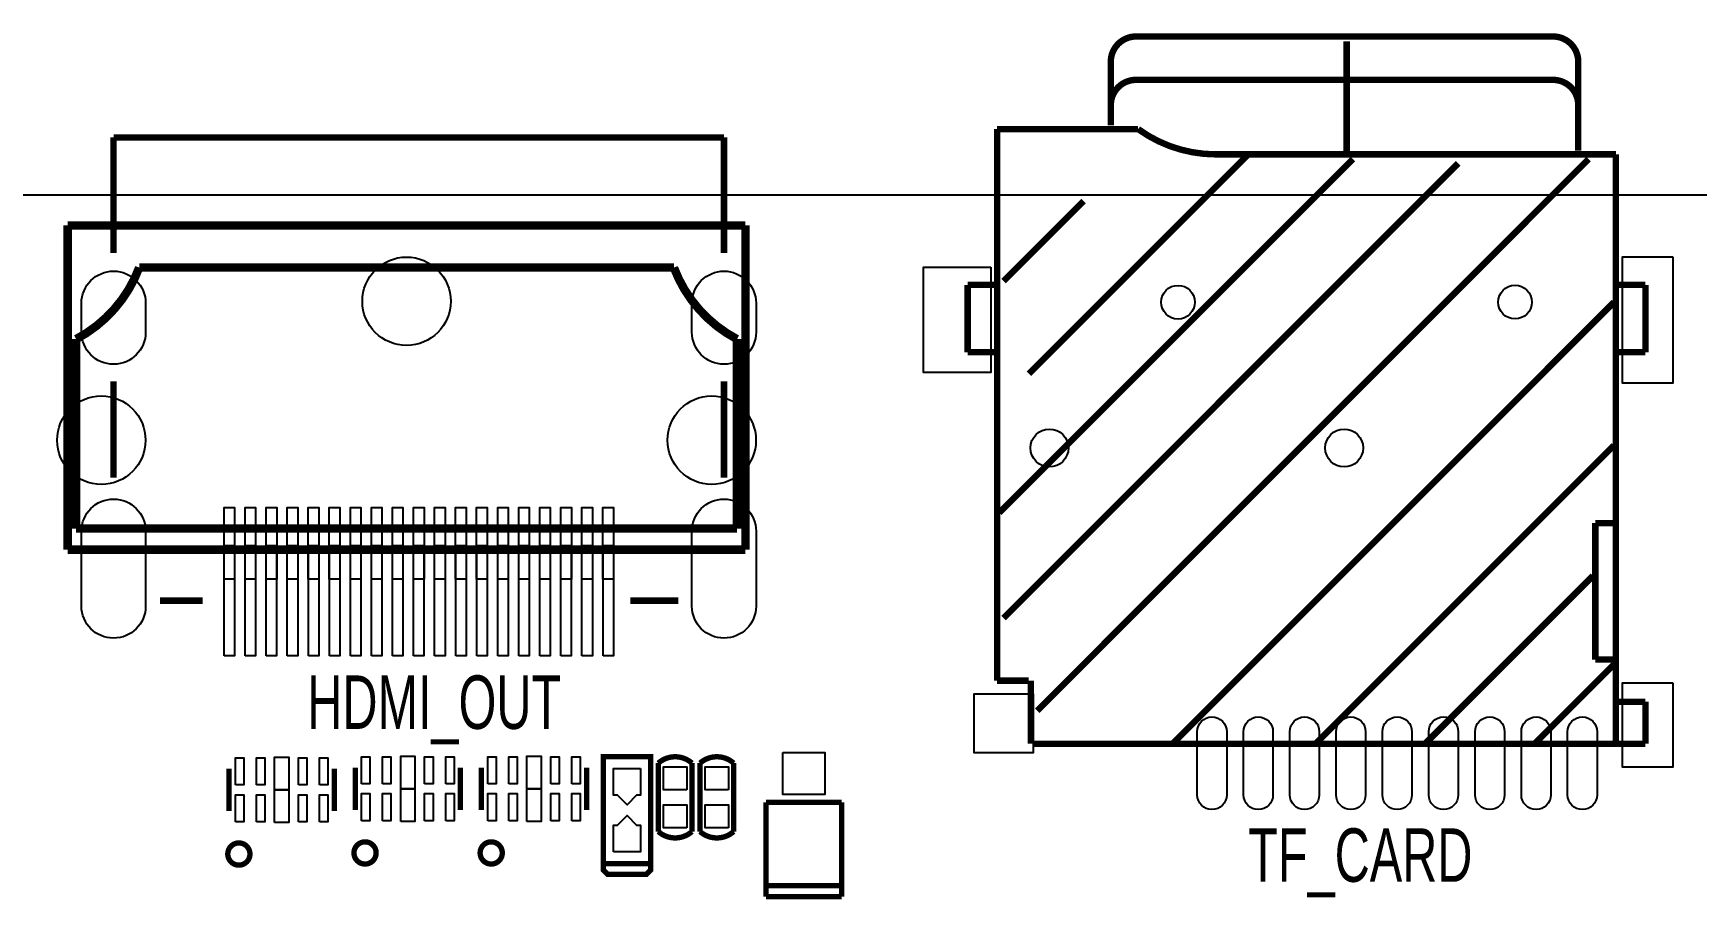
# Model space of a CAD drawing. Extents: x -3 to 180, y 0 to 111.
# Drawn here: x 106.6 to 146.11, y 90.28 to 110.91 of the extents above; entities that cross this region are included whole.
import ezdxf

# ---------------------------------------------------------------- set-up
doc = ezdxf.new("R2010")
doc.units = 0
doc.header["$MEASUREMENT"] = 0
for name, color, linetype in [('BG_OUTLINE', 254, 'CONTINUOUS'), ('BG_SILKSCREEN_TOP', 7, 'CONTINUOUS'), ('PG_SILKSCREEN_TOP', 85, 'CONTINUOUS'), ('PIN_TOP', 92, 'CONTINUOUS')]:
    doc.layers.add(name, color=color, linetype=linetype)

msp = doc.modelspace()

# ---------------------------------------------------------------- linework, layer by layer
at = {"layer": 'BG_OUTLINE'}
msp.add_lwpolyline([(-2.999994, 103.031341), (-2.999994, 3.991813, 0.414214), (0.991819, 0), (176.017809, 0, 0.378859), (179.786788, 3.768979), (179.786788, 102.98717, 0.42493), (175.712984, 107.061), (166.5478, 107.060975), (166.5478, 97.5868), (152.3746, 97.5868), (152.3746, 107.060949), (46.3042, 107.06067), (46.3042, 105.8672), (42.0624, 105.8672), (42.0624, 107.06067), (30.607, 107.060644), (30.607, 105.8672), (26.3652, 105.8672), (26.3652, 107.060644), (1.029665, 107.060619, 0.418755)], format="xyb", close=True, dxfattribs=at)
at = {"layer": 'PG_SILKSCREEN_TOP'}
for points in [[(142.698013, 110.831605, 0.1524, 0.1524, 0), (132.793003, 110.831605, 0.1524, 0.1524, 0.414172), (132.193106, 110.231707, 0.1524, 0.1524, 0)], [(137.796118, 108.020104, 0.1524, 0.1524, 0), (137.796118, 110.720099, 0.1524, 0.1524, 0)], [(143.298215, 108.120104, 0.1524, 0.1524, 0), (143.298215, 110.231707, 0.1524, 0.1524, 0.414313), (142.698013, 110.831605, 0.1524, 0.1524, 0)], [(132.193106, 110.231707, 0.1524, 0.1524, 0), (132.193106, 108.720103, 0.1524, 0.1524, 0)], [(142.698013, 109.801609, 0.1524, 0.1524, 0), (132.793003, 109.801609, 0.1524, 0.1524, 0.41418), (132.193106, 109.201712, 0.1524, 0.1524, 0)], [(143.298215, 109.201712, 0.1524, 0.1524, 0.414321), (142.698013, 109.801609, 0.1524, 0.1524, 0)], [(129.492807, 108.631711, 0.1524, 0.1524, 0), (129.492807, 95.531711, 0.1524, 0.1524, 0)], [(132.842813, 108.631711, 0.1524, 0.1524, 0), (129.492807, 108.631711, 0.1524, 0.1524, 0)], [(132.842813, 108.631711, 0.1524, 0.1524, 0.158105), (134.692695, 108.031813, 0.1524, 0.1524, 0)], [(123.004301, 108.432803, 0.1524, 0.1524, 0), (108.504203, 108.432803, 0.1524, 0.1524, 0)], [(108.504203, 108.432803, 0.1524, 0.1524, 0), (108.504203, 105.6878, 0.1524, 0.1524, 0)], [(123.004301, 105.6878, 0.1524, 0.1524, 0), (123.004301, 108.432803, 0.1524, 0.1524, 0)], [(137.946206, 107.920003, 0.1524, 0.1524, 0), (129.546096, 99.520197, 0.1524, 0.1524, 0)], [(140.445998, 107.820206, 0.1524, 0.1524, 0), (129.646197, 97.020101, 0.1524, 0.1524, 0)], [(135.44611, 108.020104, 0.1524, 0.1524, 0), (130.246196, 102.820216, 0.1524, 0.1524, 0)], [(143.546119, 107.920003, 0.1524, 0.1524, 0), (130.446094, 94.820207, 0.1524, 0.1524, 0)], [(144.192803, 108.031813, 0.1524, 0.1524, 0), (134.692695, 108.031813, 0.1524, 0.1524, 0)], [(144.192803, 94.031816, 0.1524, 0.1524, 0), (144.192803, 108.031813, 0.1524, 0.1524, 0)], [(129.646197, 105.02011, 0.1524, 0.1524, 0), (131.546117, 106.920005, 0.1524, 0.1524, 0)], [(107.413704, 106.343247, 0.199898, 0.199898, 0), (107.413704, 98.643237, 0.199898, 0.199898, 0)], [(123.513748, 106.343247, 0.199898, 0.199898, 0), (107.413704, 106.343247, 0.199898, 0.199898, 0)], [(123.513748, 98.643237, 0.199898, 0.199898, 0), (123.513748, 106.343247, 0.199898, 0.199898, 0)], [(107.613602, 103.643227, 0.199898, 0.199898, 0.183089), (109.113726, 105.343249, 0.199898, 0.199898, 0)], [(109.113726, 105.343249, 0.199898, 0.199898, 0), (121.813726, 105.343249, 0.199898, 0.199898, 0.183089), (123.31385, 103.643227, 0.199898, 0.199898, 0)], [(128.792808, 103.331696, 0.1524, 0.1524, 0), (128.792808, 104.931718, 0.1524, 0.1524, 0)], [(128.792808, 104.931718, 0.1524, 0.1524, 0), (129.492807, 104.931718, 0.1524, 0.1524, 0)], [(144.192803, 104.931718, 0.1524, 0.1524, 0), (144.892801, 104.931718, 0.1524, 0.1524, 0)], [(144.892801, 104.931718, 0.1524, 0.1524, 0), (144.892801, 103.331696, 0.1524, 0.1524, 0)], [(144.146118, 104.520213, 0.1524, 0.1524, 0), (133.646215, 94.020107, 0.1524, 0.1524, 0)], [(107.613602, 99.143109, 0.199898, 0.199898, 0), (107.613602, 103.643227, 0.199898, 0.199898, 0)], [(123.31385, 103.643227, 0.199898, 0.199898, 0), (123.31385, 99.143109, 0.199898, 0.199898, 0)], [(129.492807, 103.331696, 0.1524, 0.1524, 0), (128.792808, 103.331696, 0.1524, 0.1524, 0)], [(144.892801, 103.331696, 0.1524, 0.1524, 0), (144.192803, 103.331696, 0.1524, 0.1524, 0)], [(108.504203, 102.6398, 0.1524, 0.1524, 0), (108.504203, 100.3538, 0.1524, 0.1524, 0)], [(123.004301, 100.3538, 0.1524, 0.1524, 0), (123.004301, 102.6398, 0.1524, 0.1524, 0)], [(144.146118, 101.120194, 0.1524, 0.1524, 0), (137.046005, 94.020107, 0.1524, 0.1524, 0)], [(123.31385, 99.143109, 0.199898, 0.199898, 0), (107.613602, 99.143109, 0.199898, 0.199898, 0)], [(143.704107, 96.034098, 0.1524, 0.1524, 0), (143.704107, 99.273106, 0.1524, 0.1524, 0)], [(143.704107, 99.273106, 0.1524, 0.1524, 0), (144.167098, 99.273106, 0.1524, 0.1524, 0)], [(107.413704, 98.643237, 0.199898, 0.199898, 0), (123.513748, 98.643237, 0.199898, 0.199898, 0)], [(143.646195, 98.020099, 0.1524, 0.1524, 0), (139.646203, 94.020107, 0.1524, 0.1524, 0)], [(109.603311, 97.4328, 0.1524, 0.1524, 0), (110.619311, 97.4328, 0.1524, 0.1524, 0)], [(120.779311, 97.4328, 0.1524, 0.1524, 0), (121.922311, 97.4328, 0.1524, 0.1524, 0)], [(144.155211, 96.034098, 0.1524, 0.1524, 0), (143.704107, 96.034098, 0.1524, 0.1524, 0)], [(144.146118, 95.920001, 0.1524, 0.1524, 0), (142.246096, 94.020107, 0.1524, 0.1524, 0)], [(129.492807, 95.531711, 0.1524, 0.1524, 0), (130.246196, 95.531711, 0.1524, 0.1524, 0)], [(130.292907, 94.031816, 0.1524, 0.1524, 0), (130.292907, 95.531711, 0.1524, 0.1524, 0)], [(144.192803, 95.031814, 0.1524, 0.1524, 0), (144.892801, 95.031814, 0.1524, 0.1524, 0)], [(144.892801, 95.031814, 0.1524, 0.1524, 0), (144.892801, 94.031816, 0.1524, 0.1524, 0)], [(144.892801, 94.031816, 0.1524, 0.1524, 0), (130.346018, 94.031816, 0.1524, 0.1524, 0)], [(120.142, 91.186, 0.127, 0.127, 0), (121.2596, 91.186, 0.127, 0.127, 0), (121.2596, 93.726, 0.127, 0.127, 0), (120.142, 93.726, 0.127, 0.127, 0), (120.142, 91.186, 0.127, 0.127, 0)], [(122.243799, 93.010711, 0.127, 0.127, 0), (122.243799, 93.5736, 0.127, 0.127, 0.37791), (121.443801, 93.5736, 0.127, 0.127, 0)], [(123.234399, 93.010711, 0.127, 0.127, 0), (123.234399, 93.5736, 0.127, 0.127, 0.37791), (122.434401, 93.5736, 0.127, 0.127, 0)], [(111.246691, 93.438701, 0.127, 0.127, 0), (111.246691, 92.438703, 0.127, 0.127, 0)], [(113.746509, 93.438701, 0.127, 0.127, 0), (113.746509, 92.438703, 0.127, 0.127, 0)], [(114.243891, 93.464101, 0.127, 0.127, 0), (114.243891, 92.464103, 0.127, 0.127, 0)], [(116.743709, 93.464101, 0.127, 0.127, 0), (116.743709, 92.464103, 0.127, 0.127, 0)], [(117.241091, 93.464101, 0.127, 0.127, 0), (117.241091, 92.464103, 0.127, 0.127, 0)], [(119.740909, 93.464101, 0.127, 0.127, 0), (119.740909, 92.464103, 0.127, 0.127, 0)], [(121.443801, 93.5736, 0.127, 0.127, 0), (121.443801, 93.010711, 0.127, 0.127, 0)], [(122.434401, 93.5736, 0.127, 0.127, 0), (122.434401, 93.010711, 0.127, 0.127, 0)], [(121.443801, 93.010711, 0.127, 0.127, 0), (121.443801, 91.948, 0.127, 0.127, 0.37791), (122.243799, 91.948, 0.127, 0.127, 0)], [(122.243799, 91.948, 0.127, 0.127, 0), (122.243799, 93.010711, 0.127, 0.127, 0)], [(122.434401, 93.010711, 0.127, 0.127, 0), (122.434401, 91.948, 0.127, 0.127, 0.37791), (123.234399, 91.948, 0.127, 0.127, 0)], [(123.234399, 91.948, 0.127, 0.127, 0), (123.234399, 93.010711, 0.127, 0.127, 0)], [(124.002063, 92.639363, 0.127, 0.127, 0), (125.801857, 92.639363, 0.127, 0.127, 0)], [(124.002063, 90.400657, 0.127, 0.127, 0), (124.002063, 92.639363, 0.127, 0.127, 0)], [(125.801857, 92.639363, 0.127, 0.127, 0), (125.801857, 90.400657, 0.127, 0.127, 0)], [(111.743998, 91.4146, 0.127, 0.127, 1), (111.217202, 91.4146, 0.127, 0.127, 1), (111.743998, 91.4146, 0.127, 0.127, 0)], [(114.741198, 91.44, 0.127, 0.127, 1), (114.214402, 91.44, 0.127, 0.127, 1), (114.741198, 91.44, 0.127, 0.127, 0)], [(117.738398, 91.44, 0.127, 0.127, 1), (117.211602, 91.44, 0.127, 0.127, 1), (117.738398, 91.44, 0.127, 0.127, 0)], [(120.142, 91.186, 0.127, 0.127, 0), (120.142, 91.0336, 0.127, 0.127, 0), (120.2436, 90.932, 0.127, 0.127, 0), (120.7008, 90.932, 0.127, 0.127, 0)], [(121.2596, 91.186, 0.127, 0.127, 0), (121.2596, 91.0336, 0.127, 0.127, 0), (121.158, 90.932, 0.127, 0.127, 0), (120.7008, 90.932, 0.127, 0.127, 0)], [(124.002063, 90.66276, 0.127, 0.127, 0), (125.801857, 90.66276, 0.127, 0.127, 0)], [(125.801857, 90.400657, 0.127, 0.127, 0), (124.002063, 90.400657, 0.127, 0.127, 0)]]:
    msp.add_lwpolyline(points, format="xyseb", dxfattribs=at)
at = {"layer": 'PIN_TOP'}
for points in [[(145.546166, 105.600094), (145.546166, 102.6001), (144.34627, 102.6001), (144.34627, 105.600094)], [(129.346046, 105.350145), (129.346046, 102.850048), (127.74615, 102.850048), (127.74615, 105.350145)], [(111.128658, 97.943086), (111.128658, 99.643082), (111.37867, 99.643082), (111.37867, 97.943086)], [(111.628784, 97.943086), (111.628784, 99.643082), (111.878796, 99.643082), (111.878796, 97.943086)], [(112.128656, 97.943086), (112.128656, 99.643082), (112.378668, 99.643082), (112.378668, 97.943086)], [(112.628782, 97.943086), (112.628782, 99.643082), (112.878794, 99.643082), (112.878794, 97.943086)], [(113.128654, 97.943086), (113.128654, 99.643082), (113.378666, 99.643082), (113.378666, 97.943086)], [(113.62878, 97.943086), (113.62878, 99.643082), (113.878792, 99.643082), (113.878792, 97.943086)], [(114.128652, 97.943086), (114.128652, 99.643082), (114.378664, 99.643082), (114.378664, 97.943086)], [(114.628778, 97.943086), (114.628778, 99.643082), (114.87879, 99.643082), (114.87879, 97.943086)], [(115.12865, 97.943086), (115.12865, 99.643082), (115.378662, 99.643082), (115.378662, 97.943086)], [(115.628776, 97.943086), (115.628776, 99.643082), (115.878788, 99.643082), (115.878788, 97.943086)], [(116.128648, 97.943086), (116.128648, 99.643082), (116.37866, 99.643082), (116.37866, 97.943086)], [(116.628774, 97.943086), (116.628774, 99.643082), (116.878786, 99.643082), (116.878786, 97.943086)], [(117.128646, 97.943086), (117.128646, 99.643082), (117.378658, 99.643082), (117.378658, 97.943086)], [(117.628772, 97.943086), (117.628772, 99.643082), (117.878784, 99.643082), (117.878784, 97.943086)], [(118.128644, 97.943086), (118.128644, 99.643082), (118.378656, 99.643082), (118.378656, 97.943086)], [(118.62877, 97.943086), (118.62877, 99.643082), (118.878782, 99.643082), (118.878782, 97.943086)], [(119.128642, 97.943086), (119.128642, 99.643082), (119.378654, 99.643082), (119.378654, 97.943086)], [(119.628768, 97.943086), (119.628768, 99.643082), (119.87878, 99.643082), (119.87878, 97.943086)], [(120.12864, 97.943086), (120.12864, 99.643082), (120.378652, 99.643082), (120.378652, 97.943086)], [(111.13135, 96.1247), (111.13135, 98.7409), (111.377247, 98.7409), (111.377247, 96.1247)], [(111.631451, 96.1247), (111.631451, 98.7409), (111.877348, 98.7409), (111.877348, 96.1247)], [(112.131348, 96.1247), (112.131348, 98.7409), (112.377245, 98.7409), (112.377245, 96.1247)], [(112.631449, 96.1247), (112.631449, 98.7409), (112.877346, 98.7409), (112.877346, 96.1247)], [(113.131346, 96.1247), (113.131346, 98.7409), (113.377243, 98.7409), (113.377243, 96.1247)], [(113.631447, 96.1247), (113.631447, 98.7409), (113.877344, 98.7409), (113.877344, 96.1247)], [(114.131344, 96.1247), (114.131344, 98.7409), (114.377241, 98.7409), (114.377241, 96.1247)], [(114.631445, 96.1247), (114.631445, 98.7409), (114.877342, 98.7409), (114.877342, 96.1247)], [(115.131342, 96.1247), (115.131342, 98.7409), (115.377239, 98.7409), (115.377239, 96.1247)], [(115.631443, 96.1247), (115.631443, 98.7409), (115.87734, 98.7409), (115.87734, 96.1247)], [(116.13134, 96.1247), (116.13134, 98.7409), (116.377237, 98.7409), (116.377237, 96.1247)], [(116.631441, 96.1247), (116.631441, 98.7409), (116.877338, 98.7409), (116.877338, 96.1247)], [(117.131338, 96.1247), (117.131338, 98.7409), (117.377235, 98.7409), (117.377235, 96.1247)], [(117.631439, 96.1247), (117.631439, 98.7409), (117.877336, 98.7409), (117.877336, 96.1247)], [(118.131336, 96.1247), (118.131336, 98.7409), (118.377233, 98.7409), (118.377233, 96.1247)], [(118.631437, 96.1247), (118.631437, 98.7409), (118.877334, 98.7409), (118.877334, 96.1247)], [(119.131334, 96.1247), (119.131334, 98.7409), (119.377231, 98.7409), (119.377231, 96.1247)], [(119.631435, 96.1247), (119.631435, 98.7409), (119.877332, 98.7409), (119.877332, 96.1247)], [(120.131332, 96.1247), (120.131332, 98.7409), (120.377229, 98.7409), (120.377229, 96.1247)], [(145.546166, 95.477), (145.546166, 93.477004), (144.34627, 93.477004), (144.34627, 95.477)], [(130.346196, 95.220206), (130.346196, 93.820209), (128.946199, 93.820209), (128.946199, 95.220206)], [(111.396653, 93.05417), (111.396653, 93.697781), (111.596551, 93.697781), (111.596551, 93.05417)], [(111.896754, 93.05417), (111.896754, 93.697781), (112.096652, 93.697781), (112.096652, 93.05417)], [(112.327944, 92.938702), (112.327944, 93.713706), (112.665256, 93.713706), (112.665256, 92.938702)], [(112.896548, 93.05417), (112.896548, 93.697781), (113.096446, 93.697781), (113.096446, 93.05417)], [(113.396649, 93.05417), (113.396649, 93.697781), (113.596547, 93.697781), (113.596547, 93.05417)], [(114.393853, 93.07957), (114.393853, 93.723181), (114.593751, 93.723181), (114.593751, 93.07957)], [(114.893954, 93.07957), (114.893954, 93.723181), (115.093852, 93.723181), (115.093852, 93.07957)], [(115.325144, 92.964102), (115.325144, 93.739106), (115.662456, 93.739106), (115.662456, 92.964102)], [(115.893748, 93.07957), (115.893748, 93.723181), (116.093646, 93.723181), (116.093646, 93.07957)], [(116.393849, 93.07957), (116.393849, 93.723181), (116.593747, 93.723181), (116.593747, 93.07957)], [(117.391053, 93.07957), (117.391053, 93.723181), (117.590951, 93.723181), (117.590951, 93.07957)], [(117.891154, 93.07957), (117.891154, 93.723181), (118.091052, 93.723181), (118.091052, 93.07957)], [(118.322344, 92.964102), (118.322344, 93.739106), (118.659656, 93.739106), (118.659656, 92.964102)], [(118.890948, 93.07957), (118.890948, 93.723181), (119.090846, 93.723181), (119.090846, 93.07957)], [(119.391049, 93.07957), (119.391049, 93.723181), (119.590947, 93.723181), (119.590947, 93.07957)], [(124.401961, 93.826457), (125.401959, 93.826457), (125.401959, 92.826459), (124.401961, 92.826459)], [(121.0183, 93.4466), (121.0183, 92.8116), (120.9421, 92.8116), (120.9294, 92.8116), (120.7008, 92.583), (120.4722, 92.8116), (120.3833, 92.8116), (120.3833, 93.4466)], [(122.118755, 92.935933), (121.568845, 92.935933), (121.568845, 93.485843), (122.118755, 93.485843)], [(123.109355, 92.935933), (122.559445, 92.935933), (122.559445, 93.485843), (123.109355, 93.485843)], [(112.327944, 92.163494), (112.327944, 92.938498), (112.665256, 92.938498), (112.665256, 92.163494)], [(115.325144, 92.188894), (115.325144, 92.963898), (115.662456, 92.963898), (115.662456, 92.188894)], [(118.322344, 92.188894), (118.322344, 92.963898), (118.659656, 92.963898), (118.659656, 92.188894)], [(111.396653, 92.179394), (111.396653, 92.823005), (111.596551, 92.823005), (111.596551, 92.179394)], [(111.896754, 92.179394), (111.896754, 92.823005), (112.096652, 92.823005), (112.096652, 92.179394)], [(112.896548, 92.179394), (112.896548, 92.823005), (113.096446, 92.823005), (113.096446, 92.179394)], [(113.396649, 92.179394), (113.396649, 92.823005), (113.596547, 92.823005), (113.596547, 92.179394)], [(114.393853, 92.204794), (114.393853, 92.848405), (114.593751, 92.848405), (114.593751, 92.204794)], [(114.893954, 92.204794), (114.893954, 92.848405), (115.093852, 92.848405), (115.093852, 92.204794)], [(115.893748, 92.204794), (115.893748, 92.848405), (116.093646, 92.848405), (116.093646, 92.204794)], [(116.393849, 92.204794), (116.393849, 92.848405), (116.593747, 92.848405), (116.593747, 92.204794)], [(117.391053, 92.204794), (117.391053, 92.848405), (117.590951, 92.848405), (117.590951, 92.204794)], [(117.891154, 92.204794), (117.891154, 92.848405), (118.091052, 92.848405), (118.091052, 92.204794)], [(118.890948, 92.204794), (118.890948, 92.848405), (119.090846, 92.848405), (119.090846, 92.204794)], [(119.391049, 92.204794), (119.391049, 92.848405), (119.590947, 92.848405), (119.590947, 92.204794)], [(122.118755, 92.035757), (121.568845, 92.035757), (121.568845, 92.585667), (122.118755, 92.585667)], [(123.109355, 92.035757), (122.559445, 92.035757), (122.559445, 92.585667), (123.109355, 92.585667)], [(120.3833, 91.4654), (120.3833, 92.1004), (120.4595, 92.1004), (120.4722, 92.1004), (120.7008, 92.329), (120.9294, 92.1004), (121.0183, 92.1004), (121.0183, 91.4654)]]:
    msp.add_lwpolyline(points, close=True, dxfattribs=at)
for points in [[(109.266203, 104.495803), (109.266203, 103.810003, -1), (107.742203, 103.810003), (107.742203, 104.495803, -1)], [(123.766301, 104.495803), (123.766301, 103.810003, -1), (122.242301, 103.810003), (122.242301, 104.495803, -1)], [(109.266203, 99.081793), (109.266203, 97.303793, -1), (107.742203, 97.303793), (107.742203, 99.081793, -1)], [(123.766301, 99.081793), (123.766301, 97.303793, -1), (122.242301, 97.303793), (122.242301, 99.081793, -1)], [(134.246201, 92.820071), (134.246201, 94.319966, -1), (134.946199, 94.319966), (134.946199, 92.820071, -1)], [(135.345996, 92.820071), (135.345996, 94.319966, -1), (136.045994, 94.319966), (136.045994, 92.820071, -1)], [(136.446095, 92.820071), (136.446095, 94.319966, -1), (137.146094, 94.319966), (137.146094, 92.820071, -1)], [(137.546118, 92.820071), (137.546118, 94.319966, -1), (138.246117, 94.319966), (138.246117, 92.820071, -1)], [(138.646217, 92.820071), (138.646217, 94.319966, -1), (139.346216, 94.319966), (139.346216, 92.820071, -1)], [(139.746012, 92.820071), (139.746012, 94.319966, -1), (140.446011, 94.319966), (140.446011, 92.820071, -1)], [(140.846112, 92.820071), (140.846112, 94.319966, -1), (141.54611, 94.319966), (141.54611, 92.820071, -1)], [(141.946211, 92.820071), (141.946211, 94.319966, -1), (142.64621, 94.319966), (142.64621, 92.820071, -1)], [(143.046006, 92.820071), (143.046006, 94.319966, -1), (143.746004, 94.319966), (143.746004, 92.820071, -1)]]:
    msp.add_lwpolyline(points, format="xyb", close=True, dxfattribs=at)
for centre, radius in [((115.463726, 104.543149), 1.050036), ((133.790207, 104.521203), 0.40005), ((141.79611, 104.522016), 0.40005), ((108.213804, 101.243181), 1.050036), ((122.713648, 101.243181), 1.050036), ((130.736061, 101.058929), 0.449999), ((137.736047, 101.058929), 0.449999)]:
    msp.add_circle(centre, radius, dxfattribs=at)

# ---------------------------------------------------------------- texts
at = {"layer": 'BG_SILKSCREEN_TOP', "width": 0.68}
for s, p in [('HDMI_OUT', (113.1062, 94.3864)), ('TF_CARD', (135.4582, 90.7542))]:
    msp.add_text(s, height=1.27, dxfattribs=at).set_placement(p)

doc.saveas('drawing.dxf')
